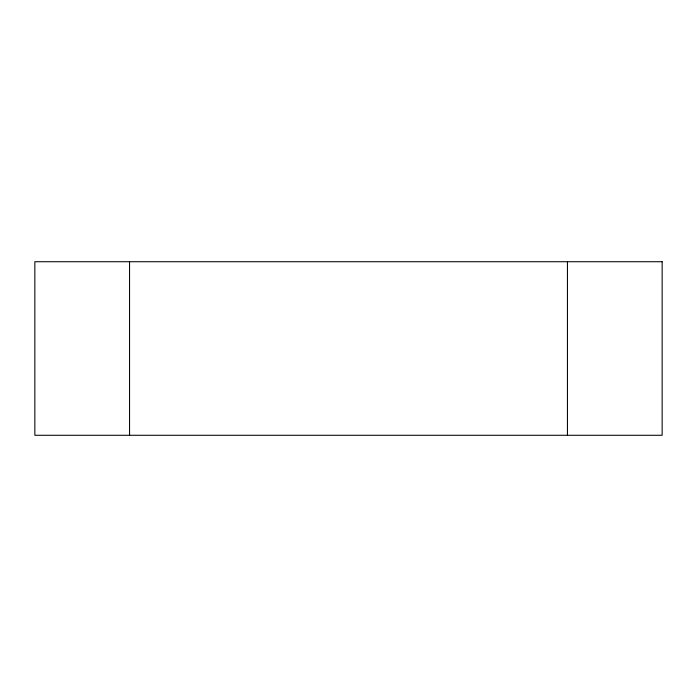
<?xml version="1.0" encoding="UTF-8"?>
<svg xmlns="http://www.w3.org/2000/svg" width="697" height="697" viewBox="0 0 697 697"><rect width="100%" height="100%" fill="white"/><g stroke="black" fill="none" stroke-linecap="round" stroke-linejoin="round"><path stroke-width="1.05" d="M567.445 261.723L567.445 435.276M129.555 261.723L129.555 435.276M662.15 261.723L34.85 261.723L34.85 435.276L662.15 435.276L662.15 261.723"/></g></svg>
